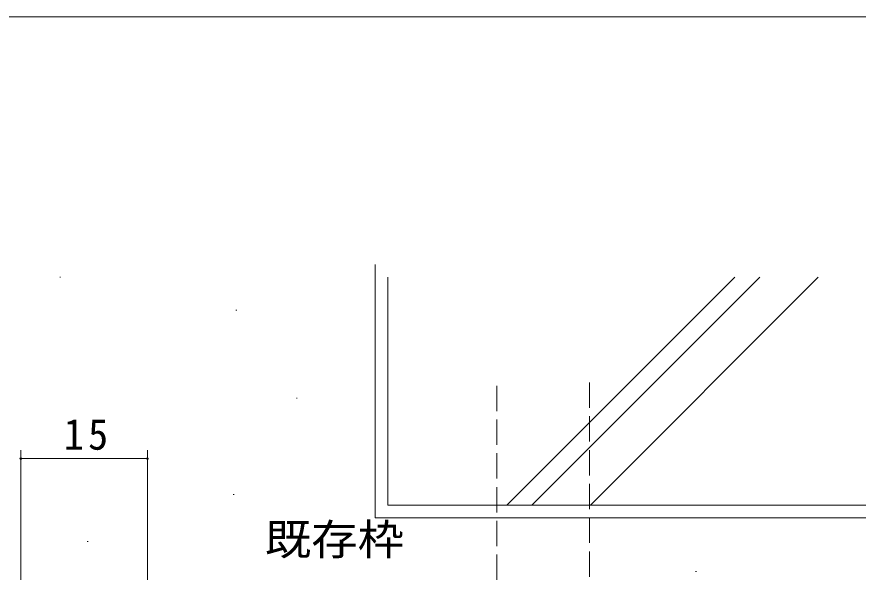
# Model space of a CAD drawing. Units: millimetres on the paper. Extents: x -1103 to 373, y -297 to 267.
# Drawn here: x -352.7 to -253, y 198.6 to 264.4 of the extents above; entities that cross this region are included whole.
import ezdxf
from ezdxf.enums import TextEntityAlignment as Align

# ---------------------------------------------------------------- set-up
doc = ezdxf.new("R2010")
doc.units = ezdxf.units.MM
doc.linetypes.add('DASHED3', pattern=[4, 3, -1])
for name, color, linetype, lineweight in [('0-1_YKK_ZWAK', 7, 'Continuous', 9), ('0-4_YSS_K', 3, 'Continuous', 9), ('0-5_YKK_D', 6, 'Continuous', 9)]:
    doc.layers.add(name, color=color, linetype=linetype, lineweight=lineweight)
doc.styles.add('ＭＳ ゴシック', font='')
doc.styles.get('ＭＳ ゴシック').set_extended_font_data('MS Gothic')

msp = doc.modelspace()

# ---------------------------------------------------------------- linework, layer by layer
at = {"layer": '0-1_YKK_ZWAK'}
msp.add_line((352.3, 264.425), (-417.7, 264.425), dxfattribs=at)
at = {"layer": '0-4_YSS_K'}
for p, q in [((-310.239, 235.093), (-310.239, 205.093)), ((-347.627, 233.582), (-347.527, 233.582)), ((-294.65, 206.593), (-267.65, 233.593)), ((-291.68, 206.593), (-264.68, 233.593)), ((-284.751, 206.593), (-257.751, 233.593)), ((-326.754, 229.671), (-326.654, 229.671)), ((-319.579, 219.242), (-319.479, 219.242)), ((-327.08, 207.835), (-326.98, 207.835)), ((-206.839, 205.093), (-310.239, 205.093)), ((-344.365, 202.294), (-344.265, 202.294)), ((-272.288, 198.709), (-272.188, 198.709))]:
    msp.add_line(p, q, dxfattribs=at)
at = {"layer": '0-4_YSS_K', "linetype": 'DASHED3'}
for p, q in [((-295.839, 193.734), (-295.839, 221.112)), ((-284.839, 221.112), (-284.839, 193.734))]:
    msp.add_line(p, q, dxfattribs=at)
at = {"layer": '0-4_YSS_K'}
for points in [[(-310.239, 233.593), (-310.239, 205.093), (-208.339, 205.093)], [(-308.739, 233.593), (-308.739, 206.593), (-208.339, 206.593)]]:
    msp.add_lwpolyline(points, dxfattribs=at)
at = {"layer": '0-5_YKK_D'}
for p, q in [((-352.239, 177.093), (-352.239, 213.093)), ((-337.239, 177.093), (-337.239, 213.093)), ((-352.239, 212.093), (-337.239, 212.093))]:
    msp.add_line(p, q, dxfattribs=at)
for centre, start, end in [((-352.239, 212.093), 0, 180), ((-352.239, 212.093), 180, 0), ((-337.239, 212.093), 0, 180), ((-337.239, 212.093), 180, 0)]:
    msp.add_arc(centre, 0.106, start, end, dxfattribs=at)

# ---------------------------------------------------------------- texts
at = {"layer": '0-5_YKK_D', "color": 3, "style": 'ＭＳ ゴシック', "width": 1.1}
msp.add_text('既存枠', height=3.666, dxfattribs=at).set_placement((-323.333, 199.59), align=Align.BOTTOM_LEFT)
at = {"layer": '0-5_YKK_D', "color": 3, "insert": (-347.139, 213.093), "char_height": 3.666, "attachment_point": 7, "style": 'ＭＳ ゴシック'}
msp.add_mtext('\\T1.21;\\W0.95;15', dxfattribs=at)

doc.saveas('drawing.dxf')
